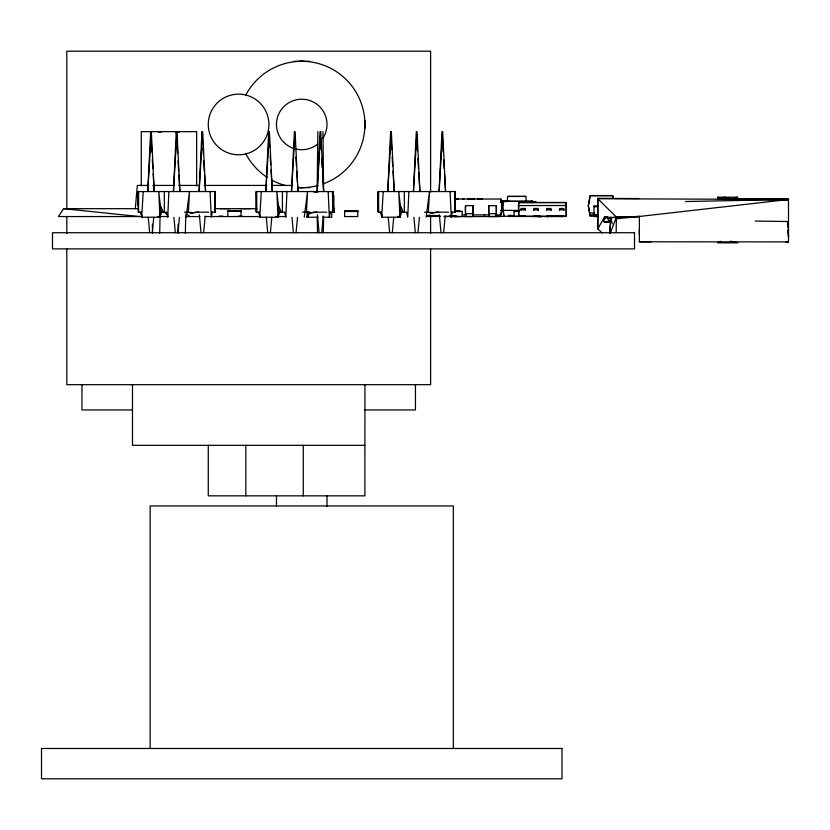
<?xml version="1.0" encoding="UTF-8"?>
<svg xmlns="http://www.w3.org/2000/svg" width="830" height="830" viewBox="0 0 830 830"><rect width="100%" height="100%" fill="white"/><g stroke="black" fill="none" stroke-linecap="round" stroke-linejoin="round"><path stroke-width="1.25" d="M364.92 124.562L364.899 126.015M364.92 384.684L364.899 495.842L208.278 495.842L208.278 445.316M473.069 205.643L473.048 216.547L465.557 216.547L465.34 207.459L465.537 205.653L473.069 205.643L473.048 216.547M496.35 205.643L496.33 216.547L488.839 216.547L488.611 207.459L488.808 205.653L496.35 205.643L496.33 216.547M597.787 226.03L597.787 198.329L639.017 198.567M138.288 205.726L138.164 191.554L215.167 191.554L215.053 212.169L214.659 191.554M322.963 131.597L323.638 191.554L320.764 131.597L317.174 191.554L317.838 131.597M566.247 216.194L566.164 202.51L518.729 202.51L518.397 205.57L518.792 216.257L566.247 216.194L566.164 202.51M616.171 232.473L616.389 217.107L597.787 198.723L788.5 199.491L788.5 241.904L639.38 241.8M138.444 205.726L138.662 191.554M256.74 191.554L256.418 212.169L256.231 191.554L333.235 191.554L333.12 212.169L332.737 191.554M378.667 191.554L378.345 212.169L378.158 191.554L455.162 191.554L455.048 212.169L454.653 191.554M465.557 216.547L465.537 205.653M488.839 216.547L488.808 205.653M331.834 212.117L331.751 217.221L322.517 217.221M556.1 216.35L557.003 216.35L556.359 216.35M639.38 234.932L639.38 230.086M159.702 233.24L160.066 216.589M185.36 233.24L185.723 216.589M323.285 232.691L323.638 217.221M222.969 216.132L218.964 216.153M450.949 216.495L450.483 216.547M518.729 202.51L518.792 216.257M234.236 216.495L234.921 216.495M351.37 216.495L351.028 216.495M485.187 216.495L484.502 216.495M521.115 216.495L520.441 216.495M242.173 216.132L238.158 216.132M168.884 191.554L167.743 217.221L166.602 212.169L161.051 212.169L160.242 209.741M286.952 191.554L285.821 217.221L284.68 212.169L279.119 212.169L278.32 209.741M382.184 214.659L382.07 217.221L380.939 212.169L378.158 212.169L378.273 191.554L378.667 212.169M408.879 191.554L407.738 217.221L406.607 212.169L401.046 212.169L400.247 209.741M317.174 191.554L320.048 131.597L321.117 149.452M435.511 216.454L435.563 215.437L433.966 216.454L433.737 215.437M157.7 216.308L159.91 217.221L158.779 191.554L161.051 212.169L159.91 217.221L141.691 217.221L143.216 191.554M275.778 216.308L277.988 217.221L276.846 191.554L279.119 212.169L277.988 217.221L259.769 217.221L261.284 191.554M397.695 216.308L399.904 217.221L398.774 191.554L401.046 212.169L399.904 217.221L381.696 217.221L383.211 191.554M449.777 216.547L450.223 216.35M484.45 216.308L484.398 214.69M308.335 212.179L308.003 217.221L306.965 212.179M240.98 211.09L227.845 210.996L240.98 211.494L240.949 210.955L227.845 211.09L240.949 210.955L239.974 210.996L240.98 211.494M344.678 210.955L344.637 211.494L357.772 211.494L357.74 210.955L344.637 211.09L357.74 210.955M518.843 211.007L514.081 210.955L514.05 211.494L518.823 211.494M609.614 232.96L610.797 217.574L639.38 216.464L788.5 199.491L768.207 199.138M135.3 208.672L137.324 185.422L148.643 185.422M152.315 232.732L153.747 217.315M177.983 232.732L179.415 217.315M203.651 232.732L205.207 216.028M270.383 232.732L271.825 217.315M296.051 232.732L297.493 217.315M321.718 232.732L323.275 216.028M392.31 232.732L393.742 217.315M417.978 232.732L419.409 217.315M443.645 232.732L445.202 216.028M431.195 216.454L431.289 215.437M512.048 216.454L512.141 215.437M609.645 233.085L610.496 224.619M610.735 222.201L611.222 217.367L604.468 217.045L611.399 218.861M530.712 202.053L531.086 201.451M507.161 201.296L507.701 196.419L525.826 196.419L526.365 201.296L500.853 201.296L508.178 201.306M304.226 217.221L307.567 191.554L306.467 212.169L309.123 213.061L316.718 212.169M426.143 217.221L429.494 191.554L428.394 212.169L431.05 213.061L438.645 212.169M317.994 217.221L306.965 217.221L307.588 212.646M161.051 212.169L160.294 217.221L160.066 213.372M279.119 212.169L278.361 217.221L278.216 214.659M401.046 212.169L400.288 217.221L400.133 214.659M495.759 214.887L500.915 214.866L502.119 206.94L500.884 199.034L454.498 199.044M429.193 216.454L429.349 215.437L429.971 216.454L429.349 215.437L428.975 216.454L429.349 215.437L429.515 216.454L430.49 215.437L428.342 215.437L429.411 216.454L429.349 215.437M500.915 214.887L502.098 207.251L500.884 199.024M510.045 216.454L510.201 215.437L510.824 216.454L510.201 215.437L509.838 216.454L510.201 215.437L510.367 216.454L511.342 215.437L509.195 215.437L510.263 216.454L510.201 215.437M540.901 216.547L537.695 216.35M590.14 195.724L588.325 205.85L589.642 213.02L588.335 205.84L590.14 195.724L612.82 195.724L613.266 198.246M639.38 230.657L639.484 230.086M609.894 232.991L610.372 230.481M308.957 212.335L308.003 217.221L309.154 213.186M212.387 212.169L211.245 217.221L210.115 191.554M330.454 212.169L329.323 217.221L328.182 191.554M452.381 212.169L451.24 217.221L450.109 191.554M435.543 215.437L435.304 216.454L435.563 215.437L434.432 216.454L433.924 215.437L433.966 216.454M604.479 219.151L605.091 216.682M518.823 211.245L514.05 211.09L518.823 211.349M306.965 217.221L307.671 214.7M610.289 233.22L616.389 217.107M432.689 216.454L433.094 215.437L432.897 216.454L432.399 215.437M513.542 216.454L513.946 215.437L513.749 216.454L513.251 215.437M530.754 202.593L536.45 202.302L532.186 201.296M603.918 219.691L605.257 216.506M602.092 232.908L597.787 228.935L604.489 216.962M603.628 220.749L605.475 217.564M439.143 216.454L439.765 215.437M138.06 208.672L63.547 208.672L58.494 216.547L141.868 216.547M556.878 216.35L556.1 216.246M474.304 198.878L473.868 198.878M436.549 216.454L437.348 215.437L436.3 216.454L438.302 216.454M436.404 216.454L437.348 215.437M590.089 215.385L597.745 215.281L589.871 215.582M467.83 198.878L468.857 198.878M470.558 198.878L471.575 198.878M590.016 215.312L597.88 215.095M456.241 216.205L444.164 216.35M562.771 216.205L550.332 216.205M451.728 216.547L452.288 216.547M449.601 216.35L450.586 216.35L449.704 216.35M531.013 201.493L531.501 201.327L501.341 201.296M480.975 198.878L482.095 198.982L481.514 198.878M538.089 216.547L540.226 216.547L539.127 216.35M720.876 198.702L724.248 197.187L731.635 198.847M720.876 241.312L717.494 242.837L737.777 242.837L730.4 241.177M609.811 221.423L607.985 222.243L603.856 221.62L609.811 221.423L606.875 217.439M612.737 195.756L613.204 198.287M481.753 198.982L479.418 198.982L479.937 198.878M546.763 216.547L547.997 216.547M734.094 198.017L737.777 197.187L717.494 197.187L719.745 198.204M545.58 216.547L551.027 216.122M158.821 132.312L162.192 131.648M478.454 198.878C477.063 199.096 481.11 198.858 477.343 198.878L478.983 198.982M457.029 198.982L458.388 198.878L456.22 198.878M468.691 198.878L467.632 198.878M471.419 198.878L470.351 198.878M473.712 198.878L472.893 198.878L474.48 198.878M198.64 212.169L191.045 213.061L188.4 212.169L189.499 191.554L186.148 217.221L185.982 214.659M496.226 215.541L496.226 216.454L513.946 216.122M616.389 218.778L639.38 216.464L639.38 241.821L651.052 241.831M456.77 198.982L458.181 198.878M500.781 202.001L509.413 201.296M531.657 201.317L532.424 201.296M531.812 201.306L532.072 201.296M590.794 195.558L612.146 195.558M525.826 196.419L507.742 196.43M521.022 216.34L525.359 216.122M533.856 216.34L538.193 216.122M559.524 216.34L563.861 216.122M454.83 216.547L456.376 216.474L453.979 216.547M561.35 216.547L563.02 216.35L560.499 216.547M465.599 213.818L473.059 213.59M488.88 213.818L496.33 213.59M616.348 217.201L621.463 217.035M624.025 216.952L639.38 216.464L610.797 217.574L612.26 223.841M357.772 211.09L344.637 210.996L344.637 216.547L357.772 216.547L357.772 210.996L356.765 210.996L357.772 211.494M604.178 221.766L609.604 221.859L607.187 216.516M454.518 211.245L459.664 211.09M439.869 216.267L427.16 216.215M523.294 216.205L508.012 216.215M300.19 61.306L303.282 61.306M303.282 187.622L300.19 187.622M685.414 201.534L788.5 199.491L737.777 198.702M426.745 216.194L439.444 216.039M514.05 211.09L518.812 211.038M491.505 216.547L500.957 216.454L496.226 216.454M597.745 216.516L594.021 216.547L594.021 205.83L597.745 205.83M744.686 199.657L788.5 199.491L717.494 198.495M767.885 199.511L788.5 199.428L767.843 199.221M500.853 202.302L501.476 202.302M518.397 205.57L566.382 205.518M293.737 61.306L309.704 61.306M152.855 185.422L173.781 185.422M178.678 185.422L199.459 185.422M204.139 185.422L266.835 185.422M271.96 185.422L292.668 185.422M297.607 187.622L309.704 187.622M462.528 198.878L464.001 198.878M526.013 201.296L532.684 201.296M500.428 202.302L502.658 202.302L502.866 205.498M518.843 202.572L566.05 202.572M215.136 208.672L256.823 208.672M500.656 210.374L519.393 210.384M454.456 210.996L462.196 211.494L462.196 216.547M454.518 211.494L462.196 211.494M142.075 217.221L140.934 212.169L138.164 212.169L138.268 191.554L138.662 212.169M184.457 212.169L191.626 212.615M208.641 212.169L196.046 212.169L191.045 213.061L191.045 212.169M211.567 212.169L215.167 212.169L215.105 191.554M260.153 217.221L259.012 212.169L256.231 212.169L256.346 191.554L256.74 212.169M302.535 212.169L309.445 212.179M326.709 212.169L314.114 212.169L309.123 213.061L309.113 212.169M329.635 212.169L333.847 212.179L333.847 195.776L332.176 192.965M424.452 212.169L431.621 212.615M448.636 212.169L436.041 212.169L431.05 213.061L431.04 212.169M451.562 212.169L455.162 212.169L455.099 191.554M594.622 213.02L589.383 213.02L589.923 216.101L595.058 216.101M462.227 214.897L466.076 214.866M472.54 214.887L489.306 214.866M451.385 216.049L458.658 216.547M546.576 216.35L548.661 216.547M159.557 216.547L168.397 216.547M186.086 216.547L199.978 216.547M205.031 216.547L210.083 216.547M211.349 216.547L260.61 216.547M277.033 216.547L285.883 216.547M428.373 216.454L430.49 216.454M430.988 216.454L433.156 216.454M433.748 216.454L435.667 216.454M438.863 216.454L440.325 216.454M444.175 216.547L491.246 216.547M509.226 216.454L511.342 216.454M511.84 216.454L565.178 216.547M785.906 241.893L788.5 241.893M132.489 409.947L81.963 409.947L81.963 384.684M364.92 409.947L415.446 409.947L415.446 384.684M364.92 445.316L132.489 445.316L132.489 384.684M767.885 199.304L788.5 199.428M604.115 221.818L609.604 221.859M594.021 216.412L597.745 216.443M594.021 206.701L597.745 206.743M532.57 216.454L542.032 216.547M451.717 216.454L461.169 216.547M755.186 221.071L787.463 221.496L787.888 227.856M454.518 211.349L459.664 211.494L459.623 210.955M552.604 216.547L550.093 216.277L551.742 216.547M344.637 211.09L349.409 211.245M227.845 211.09L232.628 211.245M559.524 209.689L563.861 209.897M546.69 209.689L551.027 209.897M533.856 209.689L538.193 209.897M521.022 209.689L525.359 209.897M561.692 216.236L563.861 216.34M548.858 216.236L551.027 216.34M536.024 216.236L538.193 216.34M523.191 216.236L525.359 216.34M316.853 191.834L313.024 191.554L318.035 191.927M63.547 208.672L139.347 216.547M456.479 198.878L456.905 198.878M502.088 201.337L502.721 201.732M471.056 198.878L471.627 198.982M468.328 198.878L468.909 198.982M449.632 216.246L450.192 216.35M175.732 131.648L179.104 132.312M307.567 212.169L309.694 212.615M502.326 201.4L501.797 201.306L502.627 201.597M548.474 216.547L547.935 216.35L548.609 216.547M186.2 213.569L189.873 216.547M164.153 212.086L167.826 215.063M509.195 215.437L510.367 216.454M428.342 215.437L429.515 216.454M502.866 210.384L503.945 216.454L502.524 201.503L502.866 203.018M399.78 204.159L403.318 212.169M277.863 204.159L281.391 212.169M159.785 204.159L163.323 212.169M433.924 215.437L434.142 216.454M333.224 208.351L333.847 212.179L333.266 202.302M333.235 208.351L333.847 212.179L332.394 195.527M380.939 212.169L381.696 217.221M259.012 212.169L259.769 217.221M140.934 212.169L141.691 217.221M333.307 207.054L333.847 212.179M439.329 214.742L441.01 232.732M413.9 217.315L415.342 232.732M388.233 217.315L389.675 232.732M317.413 214.742L319.083 232.732M291.984 217.315L293.415 232.732M266.316 217.315L267.748 232.732M199.335 214.742L201.016 232.732M173.906 217.315L175.348 232.732M148.238 217.315L149.68 232.732M788.064 230.398L788.5 236.747L788.095 229.537M443.189 152.004L441.965 131.597L439.091 191.554L442.691 131.597L445.565 191.554L444.486 173.698M443.645 159.661L444.185 168.594M417.449 150.728L416.297 131.597L413.423 191.554L417.023 131.597L419.897 191.554L418.745 172.422M417.905 158.385L418.517 168.594M391.698 149.452L390.629 131.597L387.755 191.554L391.345 131.597L394.229 191.554L393.005 171.146M392.165 157.109L392.694 166.042M321.646 158.385L322.185 167.318M322.486 172.422L323.638 191.554M295.449 149.452L294.38 131.597L291.506 191.554L295.096 131.597L297.97 191.554L297.586 185.173M295.905 157.109L296.445 166.042M296.746 171.146L297.431 182.631M269.626 146.91L268.713 131.597L265.828 191.554L269.428 131.597L272.302 191.554L271.005 169.87M270.165 155.833L270.694 164.765M202.582 141.806L201.97 131.597L199.096 191.554L202.686 131.597L205.56 191.554L204.574 174.974M202.966 148.186L203.35 154.556M203.734 160.937L204.336 171.146M176.987 143.082L176.302 131.597L173.429 191.554L177.018 131.597L179.892 191.554L178.907 174.974M177.215 146.91L177.599 153.28M178.056 160.937L178.668 171.146M151.859 152.004L150.635 131.597L147.761 191.554L151.351 131.597L154.224 191.554L153.156 173.698M152.315 159.661L152.855 168.594M317.174 217.221L317.517 232.691M178.025 224.276L178.222 233.24M152.367 224.276L152.564 233.24M333.172 191.554L333.235 212.169M597.787 198.329L597.787 228.935M563.861 210.488L563.861 208.465L559.524 208.465L559.524 210.488M551.027 210.488L551.027 208.465L546.69 208.465L546.69 210.488M538.193 210.488L538.193 208.465L533.856 208.465L533.856 210.488M525.359 210.488L525.359 208.465L521.022 208.465L521.022 210.488M514.05 210.996L514.05 216.547M453.315 748.484L453.315 505.947L150.157 505.947L150.157 748.484M430.604 192.093L430.604 51.201L66.805 51.201L66.805 208.89M430.604 216.651L430.604 233.448M430.604 248.959L430.604 384.684L66.805 384.684L66.805 248.959M404.335 191.554L404.335 212.169M364.92 120.599L364.92 128.328M326.999 495.842L326.999 506.207M303.282 445.316L303.282 495.842M282.408 191.554L282.408 212.169M276.473 495.842L276.473 506.207M250.504 208.672L240.399 208.672M245.836 445.316L245.836 495.842M240.98 210.996L240.98 216.547M230.294 208.672L220.189 208.672M227.845 210.996L227.845 216.547M196.648 186.013L196.648 131.648L141.276 131.648L141.276 185.733M164.33 191.554L164.33 212.169M66.805 216.651L66.805 233.448M245.836 95.025A63.184 63.184 0 0 1 349.264 82.844A63.184 63.184 0 0 1 323.544 183.762M318.004 185.515A63.184 63.184 0 0 1 297.514 187.507M285.468 185.515A63.184 63.184 0 0 1 271.306 179.83M267.25 177.402A63.184 63.184 0 0 1 245.836 153.903M317.662 144.078A25.263 25.263 0 0 1 277.334 131.005A25.263 25.263 0 0 1 305.731 99.517A25.263 25.263 0 0 1 322.88 138.288M530.661 202.645L530.661 202.645M472.986 198.878L473.536 198.982L472.903 198.982M634.514 232.722L52.487 232.722L52.487 248.886L634.514 248.886L634.514 232.722M561.972 748.484L41.5 748.484L41.5 778.799L561.972 778.799L561.972 748.484M221.506 149.514A30.316 30.316 0 0 0 268.827 126.741A30.316 30.316 0 0 0 225.449 97.152A30.316 30.316 0 0 0 221.506 149.514"/></g></svg>
